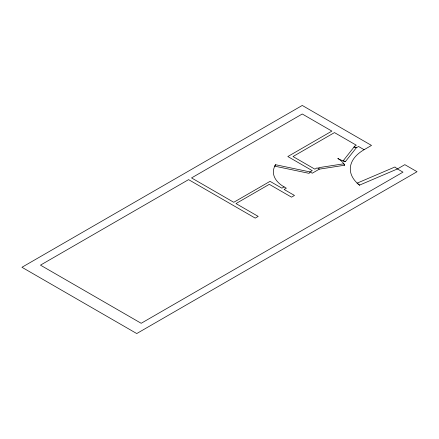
<?xml version="1.0" encoding="UTF-8"?>
<svg xmlns="http://www.w3.org/2000/svg" width="439" height="439" viewBox="0 0 439 439"><rect width="100%" height="100%" fill="white"/><g stroke="black" fill="none" stroke-linecap="round" stroke-linejoin="round"><path stroke-width="0.66" d="M284.115 186.899L281.893 188.183L270.045 181.34L233.757 202.291L191.541 177.921L302.262 113.997L331.884 131.102L287.819 156.542L312.255 170.65L310.038 171.934L309.144 173.356L274.677 166.151L275.566 164.729L310.038 171.934L312.255 173.213L319.296 169.152L344.582 165.24L343.907 163.78L318.615 167.693L319.296 169.152L317.073 167.868L314.851 169.152L293.005 156.542L334.474 132.594L356.32 145.21L354.103 146.494L356.32 147.773L358.542 146.494L364.101 149.699L371.504 145.424L302.262 105.448L21.95 267.28L136.738 333.552L417.05 171.72L404.829 164.663L397.427 168.938L359.541 185.126L357.044 183.178L394.935 166.996L397.427 168.938L402.98 172.148L141.182 323.291L40.465 265.145L188.583 179.628L255.235 218.112L258.198 216.4L235.979 203.575L269.305 184.331L291.523 197.16L294.481 195.448L284.115 189.461L286.338 188.183L284.115 186.899A36.656 21.165 0 0 1 275.588 164.696M359.684 185.242A47.132 27.213 0 0 1 364.101 149.699M345.477 161.536A26.181 15.118 0 0 1 337.81 158.463A26.181 15.118 0 0 1 344.582 165.24M353.938 147.147L343.084 160.904L345.466 161.53L356.32 147.773L353.938 147.147"/></g></svg>
